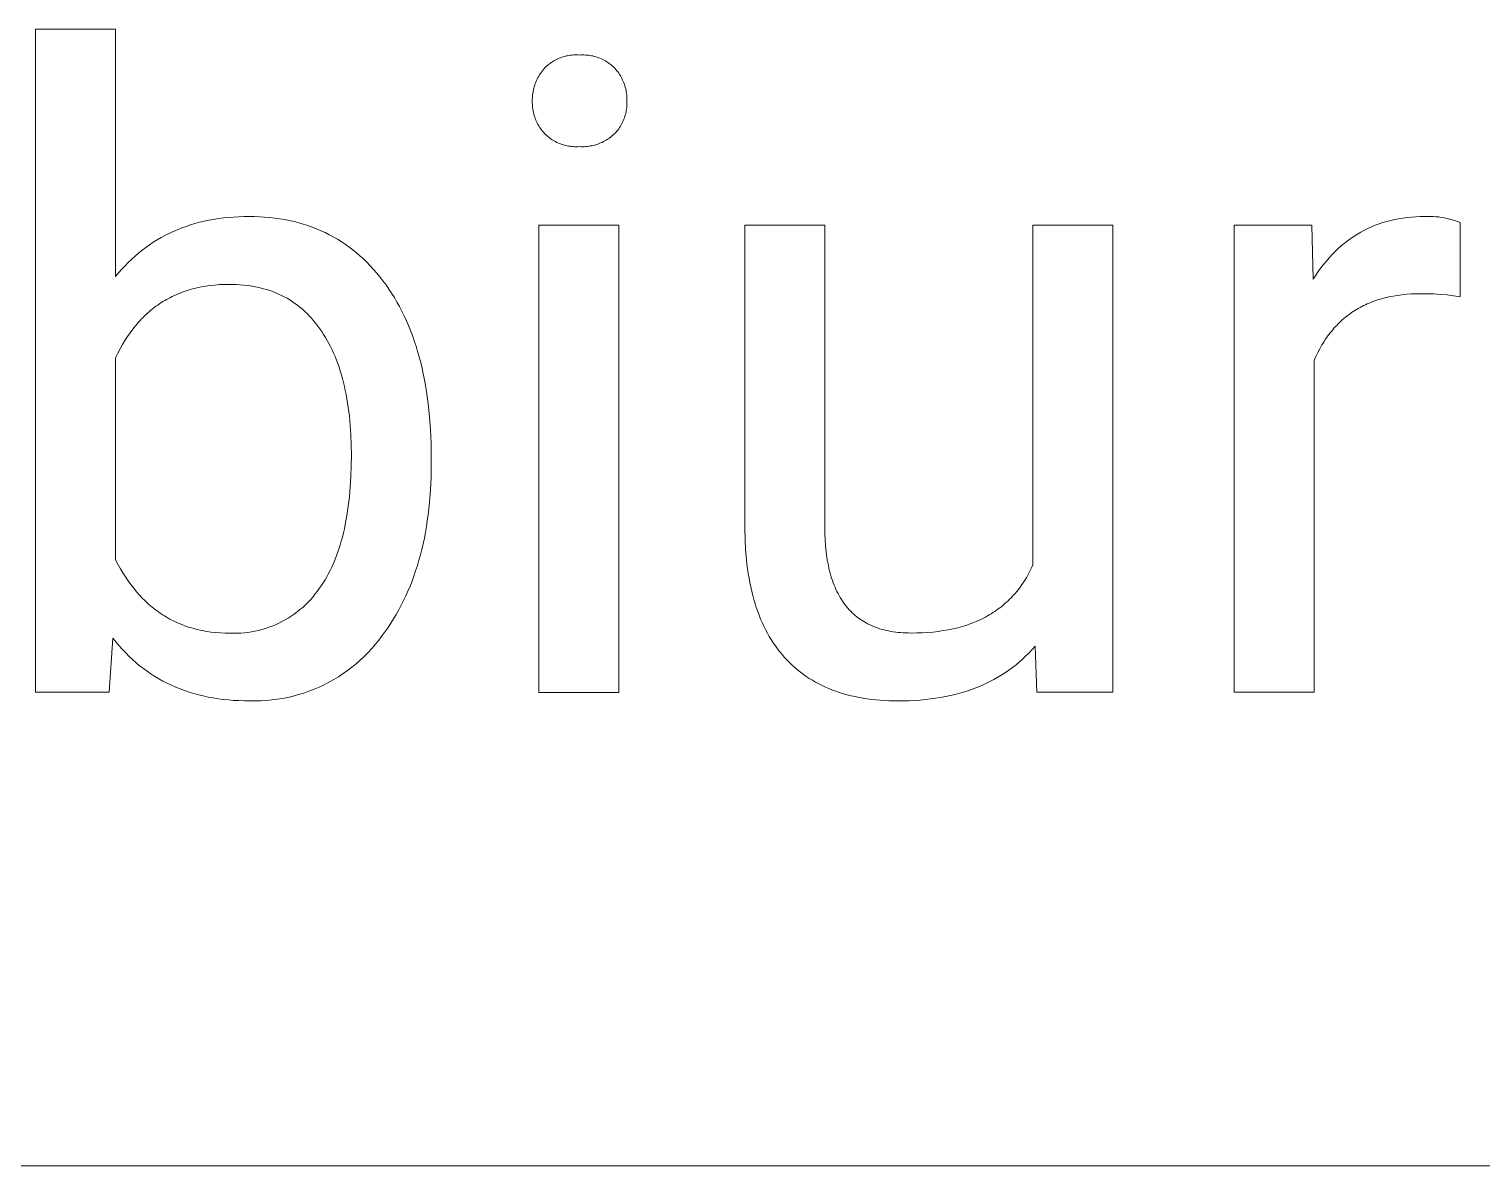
# Model space of a CAD drawing. Header units: millimetres. Extents: x -2542 to 6192, y -257 to 5845.
# Drawn here: x 3349.4 to 3540.5, y 231.7 to 381.2 of the extents above; entities that cross this region are included whole.
import ezdxf

# ---------------------------------------------------------------- set-up
doc = ezdxf.new("R2010")
doc.units = ezdxf.units.MM
doc.header["$MEASUREMENT"] = 0
doc.layers.add('Domyślny', color=7, linetype='Continuous', true_color=0x000000)

msp = doc.modelspace()

# ---------------------------------------------------------------- linework, layer by layer
at = {"layer": 'Domyślny', "color": 18, "lineweight": 15, "true_color": 0x000000}
for p, q in [((3350.26, 293.98), (3350.26, 381.23)), ((3350.26, 381.23), (3360.79, 381.23)), ((3360.79, 381.23), (3360.79, 348.68)), ((3417.47, 376.33), (3417.62, 376.46)), ((3417.62, 376.46), (3417.77, 376.59)), ((3417.77, 376.59), (3417.92, 376.71)), ((3417.92, 376.71), (3418.08, 376.82)), ((3418.08, 376.82), (3418.24, 376.93)), ((3418.24, 376.93), (3418.41, 377.03)), ((3418.41, 377.03), (3418.58, 377.13)), ((3418.58, 377.13), (3418.75, 377.22)), ((3418.75, 377.22), (3418.93, 377.3)), ((3418.93, 377.3), (3419.11, 377.38)), ((3419.11, 377.38), (3419.29, 377.45)), ((3419.29, 377.45), (3419.47, 377.52)), ((3419.47, 377.52), (3419.66, 377.58)), ((3419.66, 377.58), (3419.85, 377.63)), ((3419.85, 377.63), (3420.04, 377.68)), ((3420.04, 377.68), (3420.23, 377.72)), ((3420.23, 377.72), (3420.42, 377.75)), ((3420.42, 377.75), (3420.62, 377.78)), ((3420.62, 377.78), (3420.81, 377.8)), ((3420.81, 377.8), (3421, 377.82)), ((3421, 377.82), (3421.2, 377.82)), ((3421.2, 377.82), (3421.4, 377.82)), ((3421.4, 377.82), (3421.59, 377.82)), ((3421.59, 377.82), (3421.79, 377.81)), ((3421.79, 377.81), (3421.98, 377.82)), ((3421.98, 377.82), (3422.18, 377.82)), ((3422.18, 377.82), (3422.38, 377.82)), ((3422.38, 377.82), (3422.57, 377.81)), ((3422.57, 377.81), (3422.77, 377.8)), ((3422.77, 377.8), (3422.97, 377.78)), ((3422.97, 377.78), (3423.16, 377.75)), ((3423.16, 377.75), (3423.36, 377.72)), ((3423.36, 377.72), (3423.55, 377.68)), ((3423.55, 377.68), (3423.74, 377.63)), ((3423.74, 377.63), (3423.93, 377.58)), ((3423.93, 377.58), (3424.12, 377.52)), ((3424.12, 377.52), (3424.31, 377.45)), ((3424.31, 377.45), (3424.49, 377.38)), ((3424.49, 377.38), (3424.67, 377.3)), ((3424.67, 377.3), (3424.85, 377.21)), ((3424.85, 377.21), (3425.02, 377.12)), ((3425.02, 377.12), (3425.2, 377.03)), ((3425.2, 377.03), (3425.37, 376.93)), ((3425.37, 376.93), (3425.53, 376.82)), ((3425.53, 376.82), (3425.69, 376.7)), ((3425.69, 376.7), (3425.85, 376.59)), ((3425.85, 376.59), (3426, 376.46)), ((3426, 376.46), (3426.15, 376.33)), ((3416.14, 374.44), (3416.23, 374.64)), ((3416.23, 374.64), (3416.33, 374.83)), ((3416.33, 374.83), (3416.43, 375.02)), ((3416.43, 375.02), (3416.54, 375.2)), ((3416.54, 375.2), (3416.66, 375.38)), ((3416.66, 375.38), (3416.79, 375.56)), ((3416.79, 375.56), (3416.91, 375.73)), ((3416.91, 375.73), (3417.05, 375.9)), ((3417.05, 375.9), (3417.19, 376.06)), ((3417.19, 376.06), (3417.33, 376.2)), ((3417.33, 376.2), (3417.47, 376.33)), ((3426.15, 376.33), (3426.3, 376.2)), ((3426.3, 376.2), (3426.44, 376.06)), ((3426.44, 376.06), (3426.58, 375.91)), ((3426.58, 375.91), (3426.71, 375.75)), ((3426.71, 375.75), (3426.83, 375.58)), ((3426.83, 375.58), (3426.95, 375.42)), ((3426.95, 375.42), (3427.07, 375.25)), ((3427.07, 375.25), (3427.17, 375.07)), ((3427.17, 375.07), (3427.28, 374.89)), ((3427.28, 374.89), (3427.37, 374.71)), ((3427.37, 374.71), (3427.46, 374.52)), ((3427.46, 374.52), (3427.55, 374.34)), ((3415.63, 372.59), (3415.66, 372.8)), ((3415.66, 372.8), (3415.69, 373.01)), ((3415.69, 373.01), (3415.74, 373.22)), ((3415.74, 373.22), (3415.79, 373.43)), ((3415.79, 373.43), (3415.84, 373.64)), ((3415.84, 373.64), (3415.91, 373.84)), ((3415.91, 373.84), (3415.98, 374.05)), ((3415.98, 374.05), (3416.06, 374.25)), ((3416.06, 374.25), (3416.14, 374.44)), ((3427.55, 374.34), (3427.62, 374.15)), ((3427.62, 374.15), (3427.7, 373.95)), ((3427.7, 373.95), (3427.76, 373.76)), ((3427.76, 373.76), (3427.82, 373.56)), ((3427.82, 373.56), (3427.87, 373.36)), ((3427.87, 373.36), (3427.92, 373.16)), ((3427.92, 373.16), (3427.95, 372.96)), ((3427.95, 372.96), (3427.99, 372.75)), ((3427.99, 372.75), (3428.01, 372.55)), ((3415.59, 371.94), (3415.6, 372.16)), ((3415.59, 371.73), (3415.59, 371.94)), ((3415.59, 371.52), (3415.59, 371.73)), ((3415.6, 371.3), (3415.59, 371.52)), ((3415.6, 372.16), (3415.61, 372.37)), ((3415.61, 371.09), (3415.6, 371.3)), ((3415.61, 372.37), (3415.63, 372.59)), ((3415.63, 370.88), (3415.61, 371.09)), ((3415.66, 370.67), (3415.63, 370.88)), ((3427.98, 370.72), (3427.95, 370.52)), ((3428.01, 370.92), (3427.98, 370.72)), ((3428.01, 372.55), (3428.03, 372.34)), ((3428.03, 371.12), (3428.01, 370.92)), ((3428.03, 372.34), (3428.04, 372.14)), ((3428.04, 371.32), (3428.03, 371.12)), ((3428.04, 372.14), (3428.04, 371.93)), ((3428.04, 371.93), (3428.04, 371.73)), ((3428.04, 371.73), (3428.04, 371.52)), ((3428.04, 371.52), (3428.04, 371.32)), ((3415.69, 370.47), (3415.66, 370.67)), ((3415.74, 370.26), (3415.69, 370.47)), ((3415.79, 370.05), (3415.74, 370.26)), ((3415.84, 369.85), (3415.79, 370.05)), ((3415.91, 369.65), (3415.84, 369.85)), ((3415.98, 369.45), (3415.91, 369.65)), ((3416.06, 369.25), (3415.98, 369.45)), ((3416.14, 369.06), (3416.06, 369.25)), ((3416.23, 368.87), (3416.14, 369.06)), ((3416.33, 368.68), (3416.23, 368.87)), ((3427.37, 368.8), (3427.28, 368.62)), ((3427.46, 368.98), (3427.37, 368.8)), ((3427.55, 369.16), (3427.46, 368.98)), ((3427.62, 369.35), (3427.55, 369.16)), ((3427.7, 369.54), (3427.62, 369.35)), ((3427.76, 369.73), (3427.7, 369.54)), ((3427.82, 369.93), (3427.76, 369.73)), ((3427.87, 370.12), (3427.82, 369.93)), ((3427.92, 370.32), (3427.87, 370.12)), ((3427.95, 370.52), (3427.92, 370.32)), ((3416.43, 368.5), (3416.33, 368.68)), ((3416.55, 368.32), (3416.43, 368.5)), ((3416.66, 368.14), (3416.55, 368.32)), ((3416.79, 367.97), (3416.66, 368.14)), ((3416.92, 367.8), (3416.79, 367.97)), ((3417.05, 367.64), (3416.92, 367.8)), ((3417.19, 367.48), (3417.05, 367.64)), ((3417.34, 367.34), (3417.19, 367.48)), ((3417.49, 367.2), (3417.34, 367.34)), ((3417.64, 367.07), (3417.49, 367.2)), ((3417.8, 366.95), (3417.64, 367.07)), ((3417.96, 366.83), (3417.8, 366.95)), ((3425.82, 366.95), (3425.65, 366.83)), ((3425.98, 367.07), (3425.82, 366.95)), ((3426.14, 367.2), (3425.98, 367.07)), ((3426.29, 367.34), (3426.14, 367.2)), ((3426.44, 367.48), (3426.29, 367.34)), ((3426.57, 367.63), (3426.44, 367.48)), ((3426.71, 367.79), (3426.57, 367.63)), ((3426.83, 367.94), (3426.71, 367.79)), ((3426.95, 368.11), (3426.83, 367.94)), ((3427.06, 368.27), (3426.95, 368.11)), ((3427.17, 368.45), (3427.06, 368.27)), ((3427.28, 368.62), (3427.17, 368.45)), ((3418.13, 366.71), (3417.96, 366.83)), ((3418.3, 366.61), (3418.13, 366.71)), ((3418.48, 366.5), (3418.3, 366.61)), ((3418.65, 366.41), (3418.48, 366.5)), ((3418.83, 366.32), (3418.65, 366.41)), ((3419.02, 366.23), (3418.83, 366.32)), ((3419.21, 366.16), (3419.02, 366.23)), ((3419.4, 366.09), (3419.21, 366.16)), ((3419.59, 366.02), (3419.4, 366.09)), ((3419.78, 365.96), (3419.59, 366.02)), ((3419.98, 365.91), (3419.78, 365.96)), ((3420.17, 365.87), (3419.98, 365.91)), ((3420.37, 365.83), (3420.17, 365.87)), ((3420.57, 365.8), (3420.37, 365.83)), ((3420.77, 365.78), (3420.57, 365.8)), ((3420.98, 365.76), (3420.77, 365.78)), ((3421.18, 365.75), (3420.98, 365.76)), ((3421.38, 365.75), (3421.18, 365.75)), ((3421.58, 365.75), (3421.38, 365.75)), ((3421.79, 365.76), (3421.58, 365.75)), ((3421.99, 365.75), (3421.79, 365.76)), ((3422.19, 365.75), (3421.99, 365.75)), ((3422.4, 365.75), (3422.19, 365.75)), ((3422.6, 365.76), (3422.4, 365.75)), ((3422.81, 365.78), (3422.6, 365.76)), ((3423.01, 365.81), (3422.81, 365.78)), ((3423.21, 365.84), (3423.01, 365.81)), ((3423.41, 365.87), (3423.21, 365.84)), ((3423.61, 365.92), (3423.41, 365.87)), ((3423.81, 365.97), (3423.61, 365.92)), ((3424.01, 366.03), (3423.81, 365.97)), ((3424.2, 366.09), (3424.01, 366.03)), ((3424.39, 366.16), (3424.2, 366.09)), ((3424.58, 366.24), (3424.39, 366.16)), ((3424.77, 366.32), (3424.58, 366.24)), ((3424.95, 366.41), (3424.77, 366.32)), ((3425.13, 366.51), (3424.95, 366.41)), ((3425.31, 366.61), (3425.13, 366.51)), ((3425.48, 366.72), (3425.31, 366.61)), ((3425.65, 366.83), (3425.48, 366.72)), ((3370.05, 355.27), (3370.63, 355.46)), ((3370.63, 355.46), (3371.22, 355.63)), ((3371.22, 355.63), (3371.82, 355.8)), ((3371.82, 355.8), (3372.43, 355.94)), ((3372.43, 355.94), (3373.04, 356.07)), ((3373.04, 356.07), (3373.67, 356.19)), ((3373.67, 356.19), (3374.31, 356.29)), ((3374.31, 356.29), (3374.96, 356.37)), ((3374.96, 356.37), (3375.61, 356.44)), ((3375.61, 356.44), (3376.28, 356.49)), ((3376.28, 356.49), (3376.95, 356.53)), ((3376.95, 356.53), (3377.64, 356.56)), ((3377.64, 356.56), (3378.33, 356.56)), ((3378.33, 356.56), (3379.02, 356.55)), ((3379.02, 356.55), (3379.71, 356.53)), ((3379.71, 356.53), (3380.39, 356.49)), ((3380.39, 356.49), (3381.06, 356.43)), ((3381.06, 356.43), (3381.72, 356.36)), ((3381.72, 356.36), (3382.36, 356.27)), ((3382.36, 356.27), (3383, 356.16)), ((3383, 356.16), (3383.63, 356.03)), ((3383.63, 356.03), (3384.26, 355.89)), ((3384.26, 355.89), (3384.87, 355.74)), ((3384.87, 355.74), (3385.47, 355.56)), ((3385.47, 355.56), (3386.06, 355.37)), ((3416.46, 293.96), (3416.46, 355.41)), ((3416.46, 355.41), (3426.96, 355.41)), ((3426.96, 355.41), (3426.96, 293.96)), ((3443.56, 315.43), (3443.56, 355.42)), ((3443.56, 355.42), (3454.06, 355.42)), ((3454.06, 355.42), (3454.06, 315.72)), ((3481.42, 310.72), (3481.42, 355.42)), ((3481.42, 355.42), (3491.95, 355.42)), ((3491.95, 355.42), (3491.95, 293.97)), ((3507.91, 293.97), (3507.91, 355.43)), ((3507.91, 355.43), (3518.12, 355.43)), ((3518.12, 355.43), (3518.3, 348.33)), ((3525.97, 355.21), (3526.46, 355.41)), ((3526.46, 355.41), (3526.95, 355.6)), ((3526.95, 355.6), (3527.46, 355.76)), ((3527.46, 355.76), (3527.97, 355.92)), ((3527.97, 355.92), (3528.49, 356.05)), ((3528.49, 356.05), (3529.02, 356.17)), ((3529.02, 356.17), (3529.55, 356.27)), ((3529.55, 356.27), (3530.1, 356.36)), ((3530.1, 356.36), (3530.65, 356.43)), ((3530.65, 356.43), (3531.22, 356.49)), ((3531.22, 356.49), (3531.79, 356.53)), ((3531.79, 356.53), (3532.37, 356.55)), ((3532.37, 356.55), (3532.95, 356.56)), ((3532.95, 356.56), (3533.32, 356.57)), ((3533.32, 356.57), (3533.69, 356.57)), ((3533.69, 356.57), (3534.05, 356.56)), ((3534.05, 356.56), (3534.42, 356.54)), ((3534.42, 356.54), (3534.78, 356.5)), ((3534.78, 356.5), (3535.14, 356.45)), ((3535.14, 356.45), (3535.5, 356.39)), ((3535.5, 356.39), (3535.86, 356.32)), ((3535.86, 356.32), (3536.22, 356.23)), ((3536.22, 356.23), (3536.57, 356.14)), ((3536.57, 356.14), (3536.92, 356.03)), ((3536.92, 356.03), (3537.27, 355.91)), ((3537.27, 355.91), (3537.61, 355.77)), ((3537.61, 355.77), (3537.61, 346)), ((3366.24, 353.49), (3366.76, 353.79)), ((3366.76, 353.79), (3367.28, 354.07)), ((3367.28, 354.07), (3367.82, 354.34)), ((3367.82, 354.34), (3368.36, 354.6)), ((3368.36, 354.6), (3368.91, 354.83)), ((3368.91, 354.83), (3369.48, 355.06)), ((3369.48, 355.06), (3370.05, 355.27)), ((3386.06, 355.37), (3386.65, 355.17)), ((3386.65, 355.17), (3387.22, 354.94)), ((3387.22, 354.94), (3387.79, 354.7)), ((3387.79, 354.7), (3388.34, 354.45)), ((3388.34, 354.45), (3388.89, 354.17)), ((3388.89, 354.17), (3389.42, 353.89)), ((3389.42, 353.89), (3389.95, 353.58)), ((3389.95, 353.58), (3390.47, 353.26)), ((3522.79, 353.36), (3523.22, 353.68)), ((3523.22, 353.68), (3523.66, 353.97)), ((3523.66, 353.97), (3524.1, 354.25)), ((3524.1, 354.25), (3524.56, 354.52)), ((3524.56, 354.52), (3525.02, 354.77)), ((3525.02, 354.77), (3525.49, 355)), ((3525.49, 355), (3525.97, 355.21)), ((3363.35, 351.36), (3363.81, 351.76)), ((3363.81, 351.76), (3364.28, 352.13)), ((3364.28, 352.13), (3364.75, 352.5)), ((3364.75, 352.5), (3365.24, 352.84)), ((3365.24, 352.84), (3365.74, 353.17)), ((3365.74, 353.17), (3366.24, 353.49)), ((3390.47, 353.26), (3390.98, 352.92)), ((3390.98, 352.92), (3391.48, 352.56)), ((3391.48, 352.56), (3391.97, 352.19)), ((3391.97, 352.19), (3392.45, 351.8)), ((3392.45, 351.8), (3392.92, 351.4)), ((3520.77, 351.55), (3521.16, 351.95)), ((3521.16, 351.95), (3521.55, 352.32)), ((3521.55, 352.32), (3521.96, 352.69)), ((3521.96, 352.69), (3522.37, 353.03)), ((3522.37, 353.03), (3522.79, 353.36)), ((3361.61, 349.64), (3362.03, 350.09)), ((3362.03, 350.09), (3362.46, 350.53)), ((3362.46, 350.53), (3362.9, 350.96)), ((3362.9, 350.96), (3363.35, 351.36)), ((3392.92, 351.4), (3393.38, 350.98)), ((3393.38, 350.98), (3393.83, 350.54)), ((3393.83, 350.54), (3394.28, 350.08)), ((3394.28, 350.08), (3394.71, 349.61)), ((3518.96, 349.33), (3519.31, 349.81)), ((3519.31, 349.81), (3519.66, 350.27)), ((3519.66, 350.27), (3520.02, 350.71)), ((3520.02, 350.71), (3520.39, 351.14)), ((3520.39, 351.14), (3520.77, 351.55)), ((3360.79, 348.68), (3361.19, 349.17)), ((3361.19, 349.17), (3361.61, 349.64)), ((3394.71, 349.61), (3395.13, 349.12)), ((3395.13, 349.12), (3395.55, 348.62)), ((3395.55, 348.62), (3395.95, 348.1)), ((3395.95, 348.1), (3396.35, 347.57)), ((3518.3, 348.33), (3518.63, 348.84)), ((3518.63, 348.84), (3518.96, 349.33)), ((3367.99, 345.92), (3367.75, 345.79)), ((3368.24, 346.05), (3367.99, 345.92)), ((3368.49, 346.17), (3368.24, 346.05)), ((3368.75, 346.28), (3368.49, 346.17)), ((3369, 346.39), (3368.75, 346.28)), ((3369.26, 346.5), (3369, 346.39)), ((3369.53, 346.6), (3369.26, 346.5)), ((3369.79, 346.7), (3369.53, 346.6)), ((3370.06, 346.79), (3369.79, 346.7)), ((3370.33, 346.87), (3370.06, 346.79)), ((3370.61, 346.96), (3370.33, 346.87)), ((3370.89, 347.03), (3370.61, 346.96)), ((3371.17, 347.11), (3370.89, 347.03)), ((3371.45, 347.17), (3371.17, 347.11)), ((3371.73, 347.24), (3371.45, 347.17)), ((3372.02, 347.3), (3371.73, 347.24)), ((3372.61, 347.4), (3372.02, 347.3)), ((3373.21, 347.48), (3372.61, 347.4)), ((3373.82, 347.55), (3373.21, 347.48)), ((3374.44, 347.6), (3373.82, 347.55)), ((3375.07, 347.62), (3374.44, 347.6)), ((3375.71, 347.63), (3375.07, 347.62)), ((3376.2, 347.63), (3375.71, 347.63)), ((3376.67, 347.61), (3376.2, 347.63)), ((3377.14, 347.58), (3376.67, 347.61)), ((3377.61, 347.54), (3377.14, 347.58)), ((3378.06, 347.49), (3377.61, 347.54)), ((3378.51, 347.43), (3378.06, 347.49)), ((3378.95, 347.36), (3378.51, 347.43)), ((3379.39, 347.27), (3378.95, 347.36)), ((3379.81, 347.18), (3379.39, 347.27)), ((3380.23, 347.07), (3379.81, 347.18)), ((3380.65, 346.95), (3380.23, 347.07)), ((3381.05, 346.82), (3380.65, 346.95)), ((3381.45, 346.68), (3381.05, 346.82)), ((3381.84, 346.52), (3381.45, 346.68)), ((3382.22, 346.36), (3381.84, 346.52)), ((3382.6, 346.18), (3382.22, 346.36)), ((3382.97, 346), (3382.6, 346.18)), ((3383.33, 345.8), (3382.97, 346)), ((3396.35, 347.57), (3396.72, 347.02)), ((3396.72, 347.02), (3397.09, 346.46)), ((3397.09, 346.46), (3397.45, 345.9)), ((3397.45, 345.9), (3397.79, 345.31)), ((3527.69, 345.86), (3527.42, 345.79)), ((3527.96, 345.93), (3527.69, 345.86)), ((3528.24, 345.99), (3527.96, 345.93)), ((3528.8, 346.1), (3528.24, 345.99)), ((3529.37, 346.19), (3528.8, 346.1)), ((3529.96, 346.27), (3529.37, 346.19)), ((3530.56, 346.33), (3529.96, 346.27)), ((3531.17, 346.38), (3530.56, 346.33)), ((3531.79, 346.4), (3531.17, 346.38)), ((3532.43, 346.41), (3531.79, 346.4)), ((3533.3, 346.41), (3532.43, 346.41)), ((3534.16, 346.38), (3533.3, 346.41)), ((3535.03, 346.32), (3534.16, 346.38)), ((3535.89, 346.24), (3535.03, 346.32)), ((3536.75, 346.14), (3535.89, 346.24)), ((3537.61, 346), (3536.75, 346.14)), ((3365.23, 344.06), (3365.02, 343.87)), ((3365.44, 344.24), (3365.23, 344.06)), ((3365.66, 344.42), (3365.44, 344.24)), ((3365.88, 344.59), (3365.66, 344.42)), ((3366.1, 344.75), (3365.88, 344.59)), ((3366.33, 344.92), (3366.1, 344.75)), ((3366.56, 345.07), (3366.33, 344.92)), ((3366.79, 345.23), (3366.56, 345.07)), ((3367.02, 345.38), (3366.79, 345.23)), ((3367.26, 345.52), (3367.02, 345.38)), ((3367.5, 345.66), (3367.26, 345.52)), ((3367.75, 345.79), (3367.5, 345.66)), ((3383.69, 345.59), (3383.33, 345.8)), ((3384.03, 345.36), (3383.69, 345.59)), ((3384.37, 345.13), (3384.03, 345.36)), ((3384.71, 344.88), (3384.37, 345.13)), ((3385.03, 344.63), (3384.71, 344.88)), ((3385.35, 344.36), (3385.03, 344.63)), ((3385.66, 344.08), (3385.35, 344.36)), ((3385.97, 343.79), (3385.66, 344.08)), ((3397.79, 345.31), (3398.12, 344.72)), ((3398.12, 344.72), (3398.43, 344.11)), ((3398.43, 344.11), (3398.74, 343.49)), ((3523.56, 344.07), (3523.34, 343.92)), ((3523.78, 344.21), (3523.56, 344.07)), ((3524, 344.34), (3523.78, 344.21)), ((3524.22, 344.47), (3524, 344.34)), ((3524.45, 344.6), (3524.22, 344.47)), ((3524.68, 344.72), (3524.45, 344.6)), ((3524.91, 344.84), (3524.68, 344.72)), ((3525.15, 344.96), (3524.91, 344.84)), ((3525.39, 345.07), (3525.15, 344.96)), ((3525.63, 345.17), (3525.39, 345.07)), ((3525.88, 345.27), (3525.63, 345.17)), ((3526.13, 345.37), (3525.88, 345.27)), ((3526.38, 345.46), (3526.13, 345.37)), ((3526.64, 345.55), (3526.38, 345.46)), ((3526.9, 345.63), (3526.64, 345.55)), ((3527.16, 345.71), (3526.9, 345.63)), ((3527.42, 345.79), (3527.16, 345.71)), ((3363.43, 342.21), (3363.24, 341.98)), ((3363.61, 342.44), (3363.43, 342.21)), ((3363.81, 342.65), (3363.61, 342.44)), ((3364, 342.87), (3363.81, 342.65)), ((3364.2, 343.08), (3364, 342.87)), ((3364.4, 343.28), (3364.2, 343.08)), ((3364.6, 343.48), (3364.4, 343.28)), ((3364.81, 343.68), (3364.6, 343.48)), ((3365.02, 343.87), (3364.81, 343.68)), ((3386.26, 343.48), (3385.97, 343.79)), ((3386.55, 343.17), (3386.26, 343.48)), ((3386.83, 342.84), (3386.55, 343.17)), ((3387.11, 342.5), (3386.83, 342.84)), ((3387.38, 342.15), (3387.11, 342.5)), ((3387.64, 341.79), (3387.38, 342.15)), ((3398.74, 343.49), (3399.03, 342.86)), ((3399.03, 342.86), (3399.31, 342.22)), ((3399.31, 342.22), (3399.57, 341.56)), ((3521.2, 342.05), (3521.02, 341.86)), ((3521.38, 342.24), (3521.2, 342.05)), ((3521.56, 342.43), (3521.38, 342.24)), ((3521.74, 342.61), (3521.56, 342.43)), ((3521.93, 342.79), (3521.74, 342.61)), ((3522.12, 342.97), (3521.93, 342.79)), ((3522.32, 343.14), (3522.12, 342.97)), ((3522.52, 343.3), (3522.32, 343.14)), ((3522.72, 343.46), (3522.52, 343.3)), ((3522.92, 343.62), (3522.72, 343.46)), ((3523.13, 343.77), (3522.92, 343.62)), ((3523.34, 343.92), (3523.13, 343.77)), ((3362.02, 340.25), (3361.69, 339.71)), ((3362.35, 340.77), (3362.02, 340.25)), ((3362.7, 341.27), (3362.35, 340.77)), ((3363.06, 341.75), (3362.7, 341.27)), ((3363.24, 341.98), (3363.06, 341.75)), ((3387.89, 341.42), (3387.64, 341.79)), ((3388.14, 341.04), (3387.89, 341.42)), ((3388.38, 340.66), (3388.14, 341.04)), ((3388.62, 340.26), (3388.38, 340.66)), ((3388.84, 339.85), (3388.62, 340.26)), ((3399.57, 341.56), (3399.83, 340.89)), ((3399.83, 340.89), (3400.07, 340.21)), ((3400.07, 340.21), (3400.3, 339.52)), ((3519.73, 340.14), (3519.59, 339.9)), ((3519.88, 340.37), (3519.73, 340.14)), ((3520.04, 340.59), (3519.88, 340.37)), ((3520.19, 340.81), (3520.04, 340.59)), ((3520.35, 341.03), (3520.19, 340.81)), ((3520.51, 341.24), (3520.35, 341.03)), ((3520.68, 341.45), (3520.51, 341.24)), ((3520.85, 341.66), (3520.68, 341.45)), ((3521.02, 341.86), (3520.85, 341.66)), ((3361.08, 338.57), (3360.79, 337.98)), ((3361.38, 339.15), (3361.08, 338.57)), ((3361.69, 339.71), (3361.38, 339.15)), ((3389.06, 339.44), (3388.84, 339.85)), ((3389.26, 339.01), (3389.06, 339.44)), ((3389.46, 338.57), (3389.26, 339.01)), ((3389.65, 338.13), (3389.46, 338.57)), ((3400.3, 339.52), (3400.51, 338.81)), ((3400.51, 338.81), (3400.72, 338.09)), ((3518.9, 338.66), (3518.65, 338.14)), ((3519.17, 339.17), (3518.9, 338.66)), ((3519.3, 339.42), (3519.17, 339.17)), ((3519.44, 339.66), (3519.3, 339.42)), ((3519.59, 339.9), (3519.44, 339.66)), ((3360.79, 337.98), (3360.79, 311.4)), ((3389.84, 337.67), (3389.65, 338.13)), ((3390.01, 337.21), (3389.84, 337.67)), ((3390.18, 336.73), (3390.01, 337.21)), ((3390.34, 336.24), (3390.18, 336.73)), ((3400.72, 338.09), (3400.91, 337.36)), ((3400.91, 337.36), (3401.09, 336.62)), ((3401.09, 336.62), (3401.25, 335.86)), ((3518.65, 338.14), (3518.41, 337.6)), ((3518.41, 337.6), (3518.41, 293.97)), ((3390.49, 335.75), (3390.34, 336.24)), ((3390.63, 335.25), (3390.49, 335.75)), ((3390.76, 334.73), (3390.63, 335.25)), ((3390.89, 334.21), (3390.76, 334.73)), ((3401.25, 335.86), (3401.41, 335.09)), ((3401.41, 335.09), (3401.55, 334.31)), ((3391, 333.68), (3390.89, 334.21)), ((3391.11, 333.13), (3391, 333.68)), ((3391.21, 332.58), (3391.11, 333.13)), ((3391.39, 331.45), (3391.21, 332.58)), ((3401.55, 334.31), (3401.68, 333.52)), ((3401.68, 333.52), (3401.9, 331.9)), ((3391.54, 330.28), (3391.39, 331.45)), ((3401.9, 331.9), (3402.07, 330.23)), ((3391.65, 329.07), (3391.54, 330.28)), ((3391.73, 327.82), (3391.65, 329.07)), ((3402.07, 330.23), (3402.2, 328.51)), ((3391.78, 326.53), (3391.73, 327.82)), ((3402.2, 328.51), (3402.27, 326.74)), ((3391.79, 325.21), (3391.78, 326.53)), ((3391.78, 323.76), (3391.79, 325.21)), ((3402.27, 326.74), (3402.29, 324.92)), ((3402.29, 324.92), (3402.29, 324.02)), ((3391.73, 322.36), (3391.78, 323.76)), ((3402.29, 324.02), (3402.27, 322.28)), ((3391.65, 321.01), (3391.73, 322.36)), ((3402.27, 322.28), (3402.19, 320.59)), ((3391.38, 318.44), (3391.53, 319.7)), ((3391.53, 319.7), (3391.65, 321.01)), ((3402.19, 320.59), (3402.07, 318.94)), ((3390.99, 316.05), (3391.2, 317.22)), ((3391.2, 317.22), (3391.38, 318.44)), ((3401.89, 317.33), (3401.78, 316.55)), ((3402.07, 318.94), (3401.89, 317.33)), ((3390.74, 314.93), (3390.87, 315.48)), ((3390.87, 315.48), (3390.99, 316.05)), ((3401.66, 315.77), (3401.53, 315)), ((3401.78, 316.55), (3401.66, 315.77)), ((3443.58, 314.06), (3443.56, 315.43)), ((3454.06, 315.72), (3454.07, 314.86)), ((3390.31, 313.33), (3390.46, 313.85)), ((3390.46, 313.85), (3390.61, 314.39)), ((3390.61, 314.39), (3390.74, 314.93)), ((3401.23, 313.5), (3401.06, 312.77)), ((3401.39, 314.25), (3401.23, 313.5)), ((3401.53, 315), (3401.39, 314.25)), ((3443.65, 312.73), (3443.58, 314.06)), ((3454.07, 314.86), (3454.1, 314.03)), ((3454.1, 314.03), (3454.16, 313.23)), ((3389.62, 311.37), (3389.81, 311.84)), ((3389.81, 311.84), (3389.98, 312.33)), ((3389.98, 312.33), (3390.15, 312.82)), ((3390.15, 312.82), (3390.31, 313.33)), ((3400.88, 312.05), (3400.68, 311.33)), ((3401.06, 312.77), (3400.88, 312.05)), ((3443.75, 311.44), (3443.65, 312.73)), ((3454.16, 313.23), (3454.24, 312.45)), ((3454.24, 312.45), (3454.34, 311.7)), ((3454.34, 311.7), (3454.39, 311.34)), ((3360.79, 311.4), (3361.1, 310.81)), ((3361.1, 310.81), (3361.42, 310.23)), ((3361.42, 310.23), (3361.75, 309.68)), ((3361.75, 309.68), (3362.09, 309.14)), ((3388.57, 309.17), (3388.8, 309.59)), ((3388.8, 309.59), (3389.01, 310.01)), ((3389.01, 310.01), (3389.22, 310.45)), ((3389.22, 310.45), (3389.43, 310.9)), ((3389.43, 310.9), (3389.62, 311.37)), ((3400.25, 309.94), (3400.02, 309.26)), ((3400.47, 310.63), (3400.25, 309.94)), ((3400.68, 311.33), (3400.47, 310.63)), ((3443.82, 310.81), (3443.75, 311.44)), ((3443.9, 310.19), (3443.82, 310.81)), ((3443.99, 309.59), (3443.9, 310.19)), ((3444.09, 308.99), (3443.99, 309.59)), ((3454.39, 311.34), (3454.46, 310.98)), ((3454.46, 310.98), (3454.53, 310.63)), ((3454.53, 310.63), (3454.6, 310.28)), ((3454.6, 310.28), (3454.68, 309.95)), ((3454.68, 309.95), (3454.77, 309.62)), ((3454.77, 309.62), (3454.86, 309.29)), ((3480.76, 309.38), (3480.9, 309.64)), ((3480.9, 309.64), (3481.03, 309.9)), ((3481.03, 309.9), (3481.17, 310.17)), ((3481.17, 310.17), (3481.3, 310.44)), ((3481.3, 310.44), (3481.42, 310.72)), ((3362.09, 309.14), (3362.43, 308.63)), ((3362.43, 308.63), (3362.79, 308.13)), ((3362.79, 308.13), (3363.17, 307.65)), ((3363.17, 307.65), (3363.55, 307.19)), ((3387.58, 307.62), (3387.84, 307.99)), ((3387.84, 307.99), (3388.09, 308.37)), ((3388.09, 308.37), (3388.33, 308.76)), ((3388.33, 308.76), (3388.57, 309.17)), ((3399.51, 307.94), (3399.24, 307.29)), ((3399.77, 308.59), (3399.51, 307.94)), ((3400.02, 309.26), (3399.77, 308.59)), ((3444.19, 308.4), (3444.09, 308.99)), ((3444.31, 307.83), (3444.19, 308.4)), ((3444.44, 307.26), (3444.31, 307.83)), ((3454.86, 309.29), (3454.96, 308.98)), ((3454.96, 308.98), (3455.06, 308.67)), ((3455.06, 308.67), (3455.17, 308.36)), ((3455.17, 308.36), (3455.28, 308.07)), ((3455.28, 308.07), (3455.4, 307.78)), ((3455.4, 307.78), (3455.53, 307.49)), ((3479.48, 307.46), (3479.65, 307.68)), ((3479.65, 307.68), (3479.82, 307.91)), ((3479.82, 307.91), (3479.99, 308.14)), ((3479.99, 308.14), (3480.15, 308.38)), ((3480.15, 308.38), (3480.31, 308.62)), ((3480.31, 308.62), (3480.46, 308.87)), ((3480.46, 308.87), (3480.61, 309.12)), ((3480.61, 309.12), (3480.76, 309.38)), ((3363.55, 307.19), (3363.94, 306.75)), ((3363.94, 306.75), (3364.34, 306.32)), ((3364.34, 306.32), (3364.54, 306.12)), ((3364.54, 306.12), (3364.75, 305.92)), ((3364.75, 305.92), (3364.96, 305.72)), ((3385.74, 305.46), (3386.08, 305.79)), ((3386.08, 305.79), (3386.4, 306.14)), ((3386.4, 306.14), (3386.71, 306.49)), ((3386.71, 306.49), (3387.01, 306.86)), ((3387.01, 306.86), (3387.3, 307.23)), ((3387.3, 307.23), (3387.58, 307.62)), ((3398.66, 306.03), (3398.35, 305.41)), ((3398.96, 306.65), (3398.66, 306.03)), ((3399.24, 307.29), (3398.96, 306.65)), ((3444.58, 306.71), (3444.44, 307.26)), ((3444.73, 306.17), (3444.58, 306.71)), ((3444.88, 305.64), (3444.73, 306.17)), ((3455.53, 307.49), (3455.66, 307.22)), ((3455.66, 307.22), (3455.8, 306.95)), ((3455.8, 306.95), (3455.94, 306.69)), ((3455.94, 306.69), (3456.08, 306.43)), ((3456.08, 306.43), (3456.24, 306.18)), ((3456.24, 306.18), (3456.4, 305.94)), ((3456.4, 305.94), (3456.56, 305.7)), ((3477.74, 305.63), (3477.95, 305.81)), ((3477.95, 305.81), (3478.16, 306)), ((3478.16, 306), (3478.36, 306.2)), ((3478.36, 306.2), (3478.56, 306.4)), ((3478.56, 306.4), (3478.75, 306.6)), ((3478.75, 306.6), (3478.94, 306.81)), ((3478.94, 306.81), (3479.12, 307.02)), ((3479.12, 307.02), (3479.3, 307.23)), ((3479.3, 307.23), (3479.48, 307.46)), ((3364.96, 305.72), (3365.17, 305.53)), ((3365.17, 305.53), (3365.39, 305.34)), ((3365.39, 305.34), (3365.61, 305.16)), ((3365.61, 305.16), (3365.83, 304.98)), ((3365.83, 304.98), (3366.05, 304.81)), ((3366.05, 304.81), (3366.28, 304.64)), ((3366.28, 304.64), (3366.5, 304.48)), ((3366.5, 304.48), (3366.73, 304.32)), ((3366.73, 304.32), (3366.97, 304.17)), ((3366.97, 304.17), (3367.2, 304.02)), ((3367.2, 304.02), (3367.44, 303.88)), ((3367.44, 303.88), (3367.68, 303.74)), ((3383.49, 303.74), (3383.89, 303.99)), ((3383.89, 303.99), (3384.28, 304.26)), ((3384.28, 304.26), (3384.66, 304.54)), ((3384.66, 304.54), (3385.03, 304.84)), ((3385.03, 304.84), (3385.39, 305.14)), ((3385.39, 305.14), (3385.74, 305.46)), ((3397.7, 304.22), (3397.35, 303.64)), ((3398.03, 304.81), (3397.7, 304.22)), ((3398.35, 305.41), (3398.03, 304.81)), ((3445.05, 305.11), (3444.88, 305.64)), ((3445.23, 304.6), (3445.05, 305.11)), ((3445.42, 304.1), (3445.23, 304.6)), ((3445.62, 303.61), (3445.42, 304.1)), ((3456.56, 305.7), (3456.73, 305.48)), ((3456.73, 305.48), (3456.9, 305.25)), ((3456.9, 305.25), (3457.08, 305.04)), ((3457.08, 305.04), (3457.27, 304.83)), ((3457.27, 304.83), (3457.46, 304.63)), ((3457.46, 304.63), (3457.66, 304.44)), ((3457.66, 304.44), (3457.86, 304.25)), ((3457.86, 304.25), (3458.07, 304.07)), ((3458.07, 304.07), (3458.28, 303.89)), ((3458.28, 303.89), (3458.5, 303.73)), ((3474.93, 303.74), (3475.19, 303.87)), ((3475.19, 303.87), (3475.44, 304.01)), ((3475.44, 304.01), (3475.69, 304.15)), ((3475.69, 304.15), (3475.93, 304.3)), ((3475.93, 304.3), (3476.17, 304.45)), ((3476.17, 304.45), (3476.41, 304.6)), ((3476.41, 304.6), (3476.64, 304.76)), ((3476.64, 304.76), (3476.87, 304.93)), ((3476.87, 304.93), (3477.09, 305.09)), ((3477.09, 305.09), (3477.32, 305.27)), ((3477.32, 305.27), (3477.53, 305.44)), ((3477.53, 305.44), (3477.74, 305.63)), ((3367.68, 303.74), (3367.93, 303.6)), ((3367.93, 303.6), (3368.17, 303.47)), ((3368.17, 303.47), (3368.42, 303.35)), ((3368.42, 303.35), (3368.68, 303.22)), ((3368.68, 303.22), (3368.93, 303.11)), ((3368.93, 303.11), (3369.19, 303)), ((3369.19, 303), (3369.45, 302.89)), ((3369.45, 302.89), (3369.71, 302.79)), ((3369.71, 302.79), (3369.97, 302.69)), ((3369.97, 302.69), (3370.24, 302.6)), ((3370.24, 302.6), (3370.51, 302.51)), ((3370.51, 302.51), (3370.79, 302.43)), ((3370.79, 302.43), (3371.06, 302.35)), ((3371.06, 302.35), (3371.34, 302.28)), ((3371.34, 302.28), (3371.62, 302.21)), ((3371.62, 302.21), (3371.9, 302.14)), ((3371.9, 302.14), (3372.19, 302.08)), ((3372.19, 302.08), (3372.77, 301.98)), ((3372.77, 301.98), (3373.36, 301.89)), ((3378.19, 301.85), (3378.65, 301.92)), ((3378.65, 301.92), (3379.12, 302.01)), ((3379.12, 302.01), (3379.58, 302.11)), ((3379.58, 302.11), (3380.04, 302.23)), ((3380.04, 302.23), (3380.49, 302.36)), ((3380.49, 302.36), (3380.94, 302.52)), ((3380.94, 302.52), (3381.38, 302.68)), ((3381.38, 302.68), (3381.82, 302.86)), ((3381.82, 302.86), (3382.25, 303.06)), ((3382.25, 303.06), (3382.67, 303.27)), ((3382.67, 303.27), (3383.09, 303.5)), ((3383.09, 303.5), (3383.49, 303.74)), ((3396.23, 301.96), (3395.84, 301.42)), ((3396.62, 302.51), (3396.23, 301.96)), ((3396.99, 303.07), (3396.62, 302.51)), ((3397.35, 303.64), (3396.99, 303.07)), ((3445.82, 303.13), (3445.62, 303.61)), ((3446.04, 302.67), (3445.82, 303.13)), ((3446.27, 302.21), (3446.04, 302.67)), ((3446.51, 301.76), (3446.27, 302.21)), ((3458.5, 303.73), (3458.72, 303.57)), ((3458.72, 303.57), (3458.95, 303.41)), ((3458.95, 303.41), (3459.19, 303.27)), ((3459.19, 303.27), (3459.43, 303.13)), ((3459.43, 303.13), (3459.68, 302.99)), ((3459.68, 302.99), (3459.93, 302.87)), ((3459.93, 302.87), (3460.19, 302.75)), ((3460.19, 302.75), (3460.45, 302.64)), ((3460.45, 302.64), (3460.72, 302.53)), ((3460.72, 302.53), (3460.99, 302.43)), ((3460.99, 302.43), (3461.27, 302.34)), ((3461.27, 302.34), (3461.56, 302.25)), ((3461.56, 302.25), (3461.85, 302.18)), ((3461.85, 302.18), (3462.14, 302.1)), ((3462.14, 302.1), (3462.44, 302.04)), ((3462.44, 302.04), (3462.75, 301.98)), ((3462.75, 301.98), (3463.06, 301.93)), ((3463.06, 301.93), (3463.38, 301.89)), ((3467.59, 301.84), (3468.29, 301.9)), ((3468.29, 301.9), (3468.98, 301.98)), ((3468.98, 301.98), (3469.64, 302.08)), ((3469.64, 302.08), (3470.29, 302.19)), ((3470.29, 302.19), (3470.93, 302.32)), ((3470.93, 302.32), (3471.55, 302.47)), ((3471.55, 302.47), (3472.15, 302.64)), ((3472.15, 302.64), (3472.74, 302.82)), ((3472.74, 302.82), (3473.03, 302.92)), ((3473.03, 302.92), (3473.31, 303.03)), ((3473.31, 303.03), (3473.59, 303.13)), ((3473.59, 303.13), (3473.87, 303.24)), ((3473.87, 303.24), (3474.14, 303.36)), ((3474.14, 303.36), (3474.41, 303.48)), ((3474.41, 303.48), (3474.67, 303.61)), ((3474.67, 303.61), (3474.93, 303.74)), ((3360.44, 301.07), (3359.92, 293.98)), ((3360.85, 300.56), (3360.44, 301.07)), ((3361.26, 300.07), (3360.85, 300.56)), ((3361.68, 299.6), (3361.26, 300.07)), ((3373.36, 301.89), (3373.96, 301.83)), ((3373.96, 301.83), (3374.57, 301.78)), ((3374.57, 301.78), (3375.19, 301.75)), ((3375.19, 301.75), (3375.83, 301.74)), ((3375.83, 301.74), (3376.3, 301.73)), ((3376.3, 301.73), (3376.77, 301.73)), ((3376.77, 301.73), (3377.25, 301.76)), ((3377.25, 301.76), (3377.72, 301.79)), ((3377.72, 301.79), (3378.19, 301.85)), ((3394.95, 300.28), (3394.48, 299.74)), ((3395.41, 300.84), (3394.95, 300.28)), ((3395.84, 301.42), (3395.41, 300.84)), ((3446.75, 301.32), (3446.51, 301.76)), ((3447.01, 300.9), (3446.75, 301.32)), ((3447.28, 300.48), (3447.01, 300.9)), ((3447.56, 300.08), (3447.28, 300.48)), ((3447.84, 299.68), (3447.56, 300.08)), ((3463.38, 301.89), (3463.7, 301.85)), ((3463.7, 301.85), (3464.03, 301.82)), ((3464.03, 301.82), (3464.36, 301.79)), ((3464.36, 301.79), (3464.7, 301.78)), ((3464.7, 301.78), (3465.05, 301.77)), ((3465.05, 301.77), (3465.4, 301.76)), ((3465.4, 301.76), (3466.15, 301.77)), ((3466.15, 301.77), (3466.88, 301.8)), ((3466.88, 301.8), (3467.59, 301.84)), ((3481.72, 300.05), (3481.33, 299.6)), ((3481.95, 293.97), (3481.72, 300.05)), ((3362.12, 299.14), (3361.68, 299.6)), ((3362.56, 298.7), (3362.12, 299.14)), ((3363.02, 298.27), (3362.56, 298.7)), ((3363.48, 297.86), (3363.02, 298.27)), ((3392.96, 298.2), (3392.42, 297.73)), ((3393.49, 298.69), (3392.96, 298.2)), ((3393.99, 299.21), (3393.49, 298.69)), ((3394.48, 299.74), (3393.99, 299.21)), ((3448.14, 299.3), (3447.84, 299.68)), ((3448.45, 298.93), (3448.14, 299.3)), ((3448.76, 298.56), (3448.45, 298.93)), ((3449.09, 298.21), (3448.76, 298.56)), ((3449.42, 297.87), (3449.09, 298.21)), ((3480.09, 298.36), (3479.65, 297.97)), ((3480.51, 298.76), (3480.09, 298.36)), ((3480.92, 299.18), (3480.51, 298.76)), ((3481.33, 299.6), (3480.92, 299.18)), ((3363.95, 297.47), (3363.48, 297.86)), ((3364.44, 297.09), (3363.95, 297.47)), ((3364.94, 296.73), (3364.44, 297.09)), ((3365.44, 296.38), (3364.94, 296.73)), ((3365.96, 296.05), (3365.44, 296.38)), ((3390.7, 296.42), (3390.1, 296.02)), ((3391.29, 296.83), (3390.7, 296.42)), ((3391.86, 297.27), (3391.29, 296.83)), ((3392.42, 297.73), (3391.86, 297.27)), ((3449.76, 297.54), (3449.42, 297.87)), ((3450.11, 297.22), (3449.76, 297.54)), ((3450.48, 296.92), (3450.11, 297.22)), ((3450.85, 296.62), (3450.48, 296.92)), ((3451.23, 296.34), (3450.85, 296.62)), ((3451.61, 296.06), (3451.23, 296.34)), ((3477.32, 296.25), (3476.81, 295.95)), ((3477.81, 296.57), (3477.32, 296.25)), ((3478.28, 296.9), (3477.81, 296.57)), ((3478.75, 297.24), (3478.28, 296.9)), ((3479.21, 297.6), (3478.75, 297.24)), ((3479.65, 297.97), (3479.21, 297.6)), ((3366.48, 295.74), (3365.96, 296.05)), ((3367.02, 295.44), (3366.48, 295.74)), ((3367.57, 295.16), (3367.02, 295.44)), ((3368.12, 294.89), (3367.57, 295.16)), ((3368.69, 294.65), (3368.12, 294.89)), ((3369.27, 294.41), (3368.69, 294.65)), ((3369.86, 294.2), (3369.27, 294.41)), ((3386.9, 294.37), (3386.22, 294.11)), ((3387.56, 294.66), (3386.9, 294.37)), ((3388.21, 294.97), (3387.56, 294.66)), ((3388.85, 295.3), (3388.21, 294.97)), ((3389.48, 295.65), (3388.85, 295.3)), ((3390.1, 296.02), (3389.48, 295.65)), ((3452.01, 295.8), (3451.61, 296.06)), ((3452.42, 295.55), (3452.01, 295.8)), ((3452.84, 295.31), (3452.42, 295.55)), ((3453.26, 295.08), (3452.84, 295.31)), ((3453.7, 294.86), (3453.26, 295.08)), ((3454.14, 294.65), (3453.7, 294.86)), ((3454.6, 294.46), (3454.14, 294.65)), ((3455.06, 294.27), (3454.6, 294.46)), ((3455.53, 294.1), (3455.06, 294.27)), ((3473.57, 294.42), (3473, 294.22)), ((3474.14, 294.64), (3473.57, 294.42)), ((3474.7, 294.87), (3474.14, 294.64)), ((3475.24, 295.12), (3474.7, 294.87)), ((3475.78, 295.38), (3475.24, 295.12)), ((3476.3, 295.66), (3475.78, 295.38)), ((3476.81, 295.95), (3476.3, 295.66)), ((3359.92, 293.98), (3350.26, 293.98)), ((3370.46, 294), (3369.86, 294.2)), ((3371.06, 293.81), (3370.46, 294)), ((3371.68, 293.64), (3371.06, 293.81)), ((3372.31, 293.49), (3371.68, 293.64)), ((3372.95, 293.35), (3372.31, 293.49)), ((3373.6, 293.23), (3372.95, 293.35)), ((3374.26, 293.13), (3373.6, 293.23)), ((3374.94, 293.04), (3374.26, 293.13)), ((3375.62, 292.97), (3374.94, 293.04)), ((3376.31, 292.91), (3375.62, 292.97)), ((3377.01, 292.87), (3376.31, 292.91)), ((3377.72, 292.85), (3377.01, 292.87)), ((3378.45, 292.84), (3377.72, 292.85)), ((3379.17, 292.83), (3378.45, 292.84)), ((3379.89, 292.85), (3379.17, 292.83)), ((3380.61, 292.89), (3379.89, 292.85)), ((3381.32, 292.96), (3380.61, 292.89)), ((3382.04, 293.05), (3381.32, 292.96)), ((3382.75, 293.16), (3382.04, 293.05)), ((3383.46, 293.3), (3382.75, 293.16)), ((3384.16, 293.47), (3383.46, 293.3)), ((3384.85, 293.66), (3384.16, 293.47)), ((3385.54, 293.87), (3384.85, 293.66)), ((3386.22, 294.11), (3385.54, 293.87)), ((3426.96, 293.96), (3416.46, 293.96)), ((3456.01, 293.93), (3455.53, 294.1)), ((3456.5, 293.78), (3456.01, 293.93)), ((3457, 293.64), (3456.5, 293.78)), ((3457.51, 293.51), (3457, 293.64)), ((3458.03, 293.4), (3457.51, 293.51)), ((3458.56, 293.29), (3458.03, 293.4)), ((3459.09, 293.19), (3458.56, 293.29)), ((3459.64, 293.11), (3459.09, 293.19)), ((3460.19, 293.04), (3459.64, 293.11)), ((3460.76, 292.98), (3460.19, 293.04)), ((3461.33, 292.92), (3460.76, 292.98)), ((3461.91, 292.89), (3461.33, 292.92)), ((3462.5, 292.86), (3461.91, 292.89)), ((3463.1, 292.84), (3462.5, 292.86)), ((3463.71, 292.83), (3463.1, 292.84)), ((3464.45, 292.84), (3463.71, 292.83)), ((3465.17, 292.86), (3464.45, 292.84)), ((3465.89, 292.9), (3465.17, 292.86)), ((3466.59, 292.95), (3465.89, 292.9)), ((3467.28, 293.01), (3466.59, 292.95)), ((3467.96, 293.09), (3467.28, 293.01)), ((3468.63, 293.18), (3467.96, 293.09)), ((3469.29, 293.29), (3468.63, 293.18)), ((3469.93, 293.41), (3469.29, 293.29)), ((3470.57, 293.54), (3469.93, 293.41)), ((3471.19, 293.69), (3470.57, 293.54)), ((3471.8, 293.85), (3471.19, 293.69)), ((3472.41, 294.03), (3471.8, 293.85)), ((3473, 294.22), (3472.41, 294.03)), ((3491.95, 293.97), (3481.95, 293.97)), ((3518.41, 293.97), (3507.91, 293.97)), ((2891.58, 231.65), (6192.16, 231.65))]:
    msp.add_line(p, q, dxfattribs=at)

doc.saveas('drawing.dxf')
